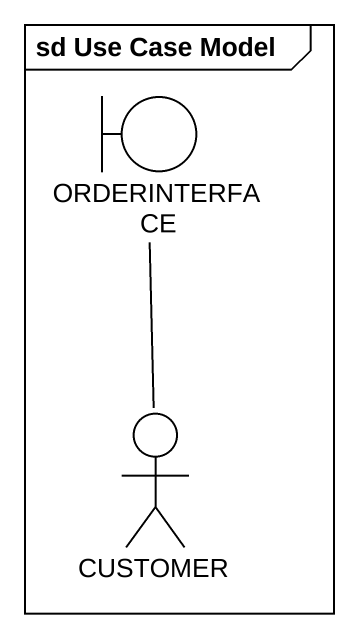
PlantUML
@startuml
mainframe sd Use Case Model
boundary ORDERINTERFACE
actor CUSTOMER
CUSTOMER -up- ORDERINTERFACE
@enduml
